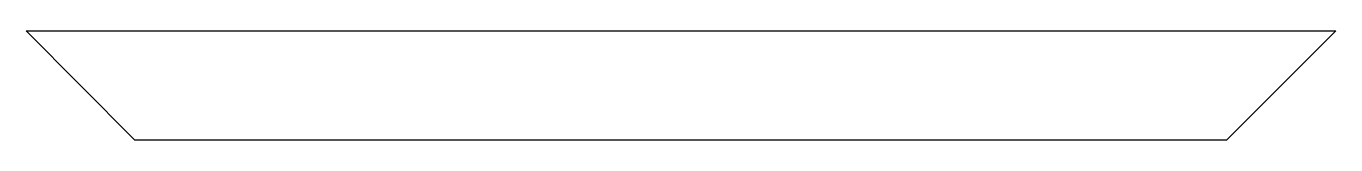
# Model space of a CAD drawing. Header units: millimetres. Extents: x -18 to 18, y 36.4 to 39.4.
import ezdxf

# ---------------------------------------------------------------- set-up
doc = ezdxf.new("R2010")
doc.units = ezdxf.units.MM
doc.layers.get('0').update_dxf_attribs({"linetype": 'CONTINUOUS'})

msp = doc.modelspace()

# ---------------------------------------------------------------- linework, layer by layer
msp.add_lwpolyline([(14.991, 36.399), (-15.009, 36.399), (-18, 39.399), (18, 39.399)], close=True)

doc.saveas('drawing.dxf')
